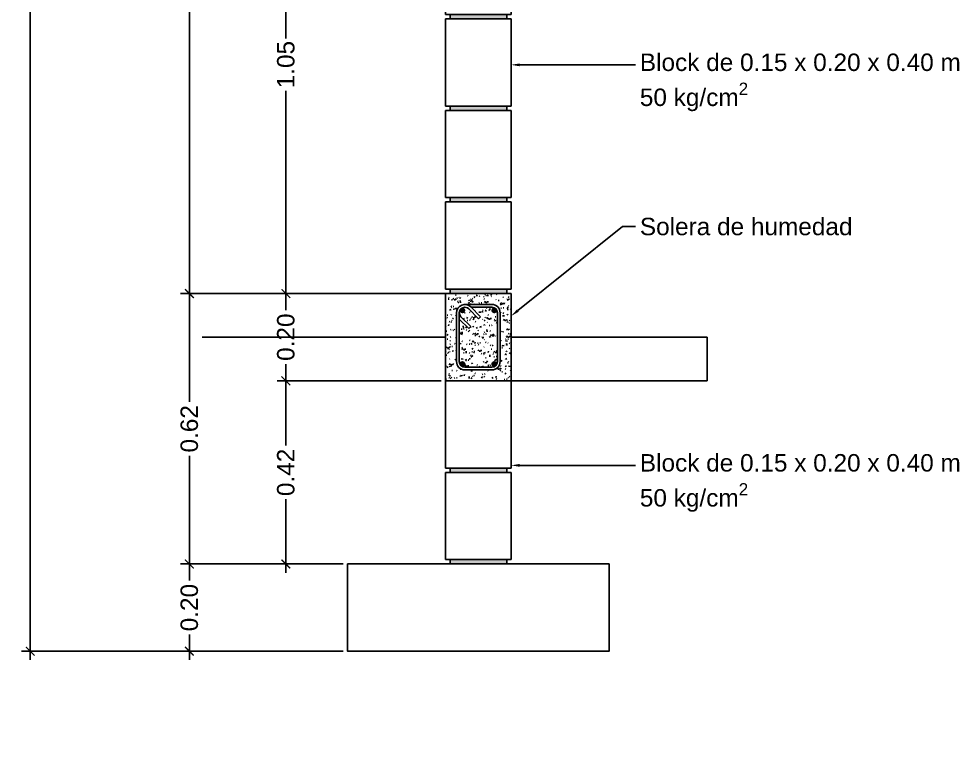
# Model space of a CAD drawing. Header units: metres. Extents: x 258817 to 259192, y 1878716 to 1878911.
# Drawn here: x 259182.444 to 259184.6, y 1878738.073 to 1878739.725 of the extents above; entities that cross this region are included whole.
import ezdxf
from ezdxf import colors
from ezdxf.entities.mleader import LeaderData, LeaderLine
from ezdxf.math import Vec2, Vec3

# ---------------------------------------------------------------- set-up
doc = ezdxf.new("R2010")
doc.units = ezdxf.units.M
doc.header["$MEASUREMENT"] = 0
doc.layers.add('0.1', color=1, linetype='Continuous', lineweight=9)
doc.layers.add('Vistas', color=7, linetype='Continuous')
doc.styles.get("Standard").update_dxf_attribs({"font": 'arial.ttf'})
doc.dimstyles.new('JPcotas20', dxfattribs={"dimtxt": 0.04, "dimasz": 0.02, "dimexe": 0.02, "dimexo": 0.01, "dimgap": 0.01, "dimtad": 0, "dimzin": 1, "dimdsep": 46, "dimtxsty": 'Standard', "dimblk": 'ARCHTICK', "dimcen": 2.5, "dimdle": 0.02, "dimclrd": 1, "dimclre": 1, "dimclrt": 2, "dimadec": 0, "dimazin": 0, "dimtfac": 1, "dimtmove": 1, "dimatfit": 2, "dimfxl": 1.25, "dimarcsym": 0})

# ---------------------------------------------------------------- blocks, each defined once
blk = doc.blocks.new('Bloque')
h = blk.add_hatch(color=256)
h.dxf.hatch_style = 1
h.paths.add_polyline_path([(-0.06500000000000128, 0.009999999999999787), (-0.06500000000000127, 8.673617379884035e-19), (0.06499999999999773, 0), (0.06499999999999773, 0.009999999999999787)])
for p, q in [((-0.07500000000000284, 0.009999999999999787), (-0.07500000000000284, 0.21)), ((-0.07500000000000284, 0.21), (0.07499999999999574, 0.21)), ((0.07499999999999929, 0.009999999999999787), (0.07499999999999574, 0.21)), ((-0.07500000000000284, 0.009999999999999787), (-0.06500000000000128, 0.009999999999999787)), ((-0.06500000000000128, 0.009999999999999787), (-0.06500000000000128, 0)), ((-0.06500000000000128, 0.009999999999999787), (0.06499999999999773, 0.009999999999999787)), ((-0.06500000000000128, 0), (0.06499999999999773, 0)), ((0.06499999999999773, 0), (0.06499999999999773, 0.009999999999999787)), ((0.06499999999999773, 0.009999999999999787), (0.07499999999999929, 0.009999999999999787))]:
    blk.add_line(p, q)
blk = doc.blocks.new('Solera Intermedia')
at = {"layer": 'Vistas'}
h = blk.add_hatch(dxfattribs=at)
h.set_pattern_fill('FP_1', color=256, scale=0.001, style=0, pattern_type=2)
h.set_pattern_definition([(49.99999999999999, (-27.03235714041512, 14.39042432792485), (0.03643649882390161, -0.003187713201625367), [0.00381, -0.04191]), (355, (-27.03235714041512, 14.39042432792485), (-0.007048450637260457, 0.03821172008185581), [0.003048, -0.033528]), (100.451, (-27.02932114040595, 14.39015832799487), (0.02938857289101913, 0.03502294419989923), [0.003238, -0.035618]), (46.184, (-27.03235714041512, 14.40058432798833), (0.05421605576489392, -0.008408366208599218), [0.005715, -0.062865]), (96.63599999999998, (-27.02783914041356, 14.39988332777284), (0.04748050142084204, 0.04948544265564791), [0.004856999999999998, -0.05342699999999998]), (351.184, (-27.03235714041512, 14.40058432798833), (0.04748105749519273, 0.04948459764551189), [0.004572000000000001, -0.050292]), (21, (-27.02727714041248, 14.39804432797246), (0.03032264590381153, -0.02045280194477181), [0.00381, -0.04191]), (326, (-27.02727714041248, 14.39804432797246), (0.01236069566969662, 0.0368378801040606), [0.003048, -0.033528]), (71.45100000000001, (-27.02475014040829, 14.39634032780305), (0.04268328529264974, 0.01638389433639848), [0.003238, -0.035618]), (37.50000000000001, (-27.03235714041512, 14.39042432792485), (0.0006180667407672544, 0.01691081956925676), [0.001676, -0.031445, 0.001676, -0.03236, -0.033655]), (37.50000000000001, (-27.03235714041512, 14.39042432792485), (0.0006180667407672544, 0.01691081956925676), [-0.06715800000000001, 0.001676, -0.031979]), (7.499999999999999, (-27.03235714041512, 14.39042432792485), (0.01336413812266817, 0.02003577892766457), [0.001676, -0.017729, 0.001676, -0.03068300000000001, -0.012827]), (7.499999999999999, (-27.03235714041512, 14.39042432792485), (0.01336413812266817, 0.02003577892766457), [-0.051765, 0.001676, -0.011151]), (327.5, (-27.04368614041596, 14.39042432792485), (0.02711815875975743, -0.001146058672403351), [0.001676, -0.011024, 0.001676, -0.037948, -0.05257800000000001]), (327.5, (-27.04368614041596, 14.39042432792485), (0.02711815875975743, -0.001146058672403351), [-0.052324, 0.001676, -0.050902]), (317.5, (-27.04876614041859, 14.39042432792485), (0.0296257896324425, 0.005085069680374332), [0.001676, -0.014834, 0.001676, -0.024638, -0.037338]), (317.5, (-27.04876614041859, 14.39042432792485), (0.0296257896324425, 0.005085069680374332), [-0.042824, 0.001676, -0.035662])])
h.paths.add_polyline_path([(-0.07500000001164153, 0), (0.07500000001164153, 0), (0.07500000001164153, 0.1999999999534339), (-0.07500000001164153, 0.1999999999534339), (-0.07500000001164153, 0.03911949717439711)])
h.paths.add_polyline_path([(-0.02196974388789386, 0.02499999990686774), (-0.0309500000148546, 0.02499999990686774), (-0.03588050280814059, 0.0256491128820926), (-0.04047500001615845, 0.02755221608094871), (-0.04442038419074379, 0.03057961585000157), (-0.04744778393069282, 0.03452500002458692), (-0.04935088698402978, 0.03911949717439711), (-0.04999999998835847, 0.04404999990947545), (-0.04999999998835847, 0.1559500000439584), (-0.04935088698402978, 0.1608805027790368), (-0.04744778393069282, 0.165474999928847), (-0.04442038419074379, 0.1694203841034323), (-0.04047500001615845, 0.1724477838724852), (-0.03588050280814059, 0.1743508868385106), (-0.0309500000148546, 0.1750000000465661), (0.03094999998575076, 0.1750000000465661), (0.03588050280814059, 0.1743508868385106), (0.04047499998705462, 0.1724477838724852), (0.04442038419074379, 0.1694203841034323), (0.04744778393069282, 0.165474999928847), (0.04935088698402978, 0.1608805027790368), (0.04999999998835847, 0.1559500000439584), (0.04999999998835847, 0.04404999990947545), (0.04935088698402978, 0.03911949717439711), (0.04744778393069282, 0.03452500002458692), (0.04442038419074379, 0.03057961585000157), (0.04047499998705462, 0.02755221608094871), (0.03588050280814059, 0.0256491128820926), (0.03094999998575076, 0.02499999990686774), (0.004971024492988363, 0.02499999990686774)])
h.paths.add_polyline_path([(-0.01747961580986157, 0.03135000006295741), (0.03094999998575076, 0.03135000006295741), (0.03423700187704526, 0.03178274189122021), (0.03729999999632128, 0.03305147727951407), (0.0399302561127115, 0.0350697438698262), (0.04194852261571214, 0.03769999998621643), (0.043217258004006, 0.0407629981637001), (0.04365000000689179, 0.04404999990947545), (0.04365000000689179, 0.1559500000439584), (0.043217258004006, 0.1592370017897338), (0.04194852261571214, 0.1622999999672174), (0.0399302561127115, 0.1649302560836077), (0.03729999999632128, 0.1669485226739198), (0.03423700187704526, 0.1682172580622137), (0.03094999998575076, 0.1686499998904765), (-0.01670923162600957, 0.1686499998904765), (0.004971024492988363, 0.1469697437714785), (0.0004808964149560779, 0.1424796157516539), (-0.02196974388789386, 0.1649302560836077), (-0.02460000000428408, 0.1669485226739198), (-0.0276629981235601, 0.1682172580622137), (-0.0309500000148546, 0.1686499998904765), (-0.03423700187704526, 0.1682172580622137), (-0.03729999999632128, 0.1669485226739198), (-0.0399302561127115, 0.1649302560836077), (-0.04194852261571214, 0.1622999999672174), (-0.043217258004006, 0.1592370017897338), (-0.04365000000689179, 0.1559500000439584), (-0.043217258004006, 0.1526629980653524), (-0.04194852261571214, 0.1495999998878688), (-0.0399302561127115, 0.1469697437714785), (-0.01747961580986157, 0.1245191034395248), (-0.02196974388789386, 0.1200289754197001), (-0.04365000000689179, 0.1417092315386981), (-0.04365000000689179, 0.04404999990947545), (-0.043217258004006, 0.0407629981637001), (-0.04194852261571214, 0.03769999998621643), (-0.0399302561127115, 0.0350697438698262), (-0.03729999999632128, 0.03305147727951407), (-0.03423700187704526, 0.03178274189122021), (-0.0309500000148546, 0.03135000006295741), (-0.02196974388789386, 0.03135000006295741)])
h = blk.add_hatch(color=256, dxfattribs=at)
edge = h.paths.add_edge_path()
edge.add_arc((-0.03656266006873921, 0.1615626600105315), 0.004762499999998909, 0, 360)
for points in [[(-0.03656266006873921, 0.156800159951672), (-0.03398785818717442, 0.1575561901554465), (-0.03223053770489059, 0.1595842461101711), (-0.03184863546630368, 0.1622404344379902), (-0.03296340274391696, 0.164681434398517), (-0.03522090878686868, 0.1661322452127934), (-0.03790441137971357, 0.1661322452127934), (-0.04016191742266528, 0.164681434398517), (-0.04127668470027857, 0.1622404344379902), (-0.04089478246169165, 0.1595842461101711), (-0.03913746197940782, 0.1575561901554465)], [(0.03724043449619785, 0.1568486355245113), (0.03968143431120552, 0.1579634028021246), (0.0411322453583125, 0.1602209086995572), (0.0411322453583125, 0.1629044113215059), (0.03968143431120552, 0.1651619174517691), (0.03724043449619785, 0.1662766847293824), (0.03458424608106725, 0.165894782403484), (0.0325561901263427, 0.1641374619212002), (0.03180016006808728, 0.1615626600105315), (0.0325561901263427, 0.1589878580998629), (0.03458424608106725, 0.1572305376175791)], [(0.03588488567038439, 0.03372331522405148), (0.03854107408551499, 0.03410521754994988), (0.04056913001113571, 0.03586253803223372), (0.04132516006939113, 0.03843733994290233), (0.04056913001113571, 0.04101214185357094), (0.03854107408551499, 0.04276946233585477), (0.03588488567038439, 0.04315136442892253), (0.03344388582627289, 0.04203659715130925), (0.03199307477916591, 0.03977909125387669), (0.03199307477916591, 0.03709558863192797), (0.03344388582627289, 0.03483808250166476)], [(-0.03656266006873921, 0.03367483988404274), (-0.03398785818717442, 0.03443086985498667), (-0.03223053770489059, 0.03645892580971122), (-0.03184863546630368, 0.03911511437036097), (-0.03296340274391696, 0.04155611409805715), (-0.03522090878686868, 0.04300692514516413), (-0.03790441137971357, 0.04300692514516413), (-0.04016191742266528, 0.04155611409805715), (-0.04127668470027857, 0.03911511437036097), (-0.04089478246169165, 0.03645892580971122), (-0.03913746197940782, 0.03443086985498667)]]:
    blk.add_hatch(color=256, dxfattribs=at).paths.add_polyline_path(points)
h = blk.add_hatch(color=256, dxfattribs=at)
edge = h.paths.add_edge_path()
edge.add_arc((0.03656266006873921, 0.1615626600105315), 0.004762500000000728, 0, 360)
h = blk.add_hatch(color=256, dxfattribs=at)
edge = h.paths.add_edge_path()
edge.add_arc((-0.03656266006873921, 0.03843733994290233), 0.004762499999998909, 0, 360)
h = blk.add_hatch(color=256, dxfattribs=at)
edge = h.paths.add_edge_path()
edge.add_arc((0.03656266006873921, 0.03843733994290233), 0.004762499999998909, 0, 360)
for p, q in [((0.07500000001164153, 0.1999999999534339), (-0.07500000001164153, 0.1999999999534339)), ((-0.07500000001164153, 0.1999999999534339), (-0.07500000001164153, 0)), ((0.07500000001164153, 0), (0.07500000001164153, 0.1999999999534339)), ((0.03094999998575076, 0.1750000000465661), (-0.0309500000148546, 0.1750000000465661)), ((-0.04999999998835847, 0.1559500000439584), (-0.04999999998835847, 0.04404999990947545)), ((-0.04365000000689179, 0.1559500000439584), (-0.04365000000689179, 0.04404999990947545)), ((-0.04016191742266528, 0.164681434398517), (-0.04127668470027857, 0.1622404344379902)), ((-0.04127668470027857, 0.1622404344379902), (-0.04089478246169165, 0.1595842461101711)), ((-0.04089478246169165, 0.1595842461101711), (-0.03913746197940782, 0.1575561901554465)), ((-0.03790441137971357, 0.1661322452127934), (-0.04016191742266528, 0.164681434398517)), ((-0.03913746197940782, 0.1575561901554465), (-0.03656266006873921, 0.156800159951672)), ((-0.03522090878686868, 0.1661322452127934), (-0.03790441137971357, 0.1661322452127934)), ((-0.03656266006873921, 0.156800159951672), (-0.03398785818717442, 0.1575561901554465)), ((-0.03296340274391696, 0.164681434398517), (-0.03522090878686868, 0.1661322452127934)), ((-0.03398785818717442, 0.1575561901554465), (-0.03223053770489059, 0.1595842461101711)), ((-0.03184863546630368, 0.1622404344379902), (-0.03296340274391696, 0.164681434398517)), ((-0.03223053770489059, 0.1595842461101711), (-0.03184863546630368, 0.1622404344379902)), ((0.0004808964149560779, 0.1424796157516539), (-0.02196974388789386, 0.1649302560836077)), ((0.004971024492988363, 0.1469697437714785), (-0.01747961580986157, 0.1694203841034323)), ((0.03094999998575076, 0.1686499998904765), (-0.01670923162600957, 0.1686499998904765)), ((0.0325561901263427, 0.1641374619212002), (0.03180016006808728, 0.1615626600105315)), ((0.03180016006808728, 0.1615626600105315), (0.0325561901263427, 0.1589878580998629)), ((0.03458424608106725, 0.165894782403484), (0.0325561901263427, 0.1641374619212002)), ((0.0325561901263427, 0.1589878580998629), (0.03458424608106725, 0.1572305376175791)), ((0.03724043449619785, 0.1662766847293824), (0.03458424608106725, 0.165894782403484)), ((0.03458424608106725, 0.1572305376175791), (0.03724043449619785, 0.1568486355245113)), ((0.03968143431120552, 0.1651619174517691), (0.03724043449619785, 0.1662766847293824)), ((0.03724043449619785, 0.1568486355245113), (0.03968143431120552, 0.1579634028021246)), ((0.0411322453583125, 0.1629044113215059), (0.03968143431120552, 0.1651619174517691)), ((0.03968143431120552, 0.1579634028021246), (0.0411322453583125, 0.1602209086995572)), ((0.0411322453583125, 0.1602209086995572), (0.0411322453583125, 0.1629044113215059)), ((0.04365000000689179, 0.04404999990947545), (0.04365000000689179, 0.1559500000439584)), ((0.04999999998835847, 0.04404999990947545), (0.04999999998835847, 0.1559500000439584)), ((-0.04365000000689179, 0.1417092315386981), (-0.02196974388789386, 0.1200289754197001)), ((-0.0399302561127115, 0.1469697437714785), (-0.01747961580986157, 0.1245191034395248)), ((0.004971024492988363, 0.1469697437714785), (0.0004808964149560779, 0.1424796157516539)), ((-0.02196974388789386, 0.1200289754197001), (-0.01747961580986157, 0.1245191034395248)), ((0.03588488567038439, 0.04315136442892253), (0.03344388582627289, 0.04203659715130925)), ((0.03854107408551499, 0.04276946233585477), (0.03588488567038439, 0.04315136442892253)), ((-0.04016191742266528, 0.04155611409805715), (-0.04127668470027857, 0.03911511437036097)), ((-0.04127668470027857, 0.03911511437036097), (-0.04089478246169165, 0.03645892580971122)), ((-0.04089478246169165, 0.03645892580971122), (-0.03913746197940782, 0.03443086985498667)), ((-0.03790441137971357, 0.04300692514516413), (-0.04016191742266528, 0.04155611409805715)), ((-0.03913746197940782, 0.03443086985498667), (-0.03656266006873921, 0.03367483988404274)), ((-0.03522090878686868, 0.04300692514516413), (-0.03790441137971357, 0.04300692514516413)), ((-0.03656266006873921, 0.03367483988404274), (-0.03398785818717442, 0.03443086985498667)), ((-0.03296340274391696, 0.04155611409805715), (-0.03522090878686868, 0.04300692514516413)), ((-0.03398785818717442, 0.03443086985498667), (-0.03223053770489059, 0.03645892580971122)), ((-0.03184863546630368, 0.03911511437036097), (-0.03296340274391696, 0.04155611409805715)), ((-0.03223053770489059, 0.03645892580971122), (-0.03184863546630368, 0.03911511437036097)), ((-0.0309500000148546, 0.03135000006295741), (0.03094999998575076, 0.03135000006295741)), ((-0.0309500000148546, 0.02499999990686774), (0.03094999998575076, 0.02499999990686774)), ((0.03344388582627289, 0.04203659715130925), (0.03199307477916591, 0.03977909125387669)), ((0.03199307477916591, 0.03977909125387669), (0.03199307477916591, 0.03709558863192797)), ((0.03199307477916591, 0.03709558863192797), (0.03344388582627289, 0.03483808250166476)), ((0.03344388582627289, 0.03483808250166476), (0.03588488567038439, 0.03372331522405148)), ((0.03588488567038439, 0.03372331522405148), (0.03854107408551499, 0.03410521754994988)), ((0.04056913001113571, 0.04101214185357094), (0.03854107408551499, 0.04276946233585477)), ((0.03854107408551499, 0.03410521754994988), (0.04056913001113571, 0.03586253803223372)), ((0.04132516006939113, 0.03843733994290233), (0.04056913001113571, 0.04101214185357094)), ((0.04056913001113571, 0.03586253803223372), (0.04132516006939113, 0.03843733994290233)), ((-0.07500000001164153, 0), (0.07500000001164153, 0))]:
    blk.add_line(p, q, dxfattribs=at)
for centre, radius in [((-0.03656266006873921, 0.1615626600105315), 0.004762499999998909), ((0.03656266006873921, 0.1615626600105315), 0.004762500000000728), ((-0.03656266006873921, 0.03843733994290233), 0.004762499999998909), ((0.03656266006873921, 0.03843733994290233), 0.004762499999998909)]:
    blk.add_circle(centre, radius, dxfattribs=at)
for centre, radius, start, end in [((-0.0309500000148546, 0.1559500000439584), 0.01904999999999974, 44.99999528352232, 180), ((0.03094999998575076, 0.1559500000439584), 0.01904999999999927, 0, 90), ((-0.0309500000148546, 0.1559500000439584), 0.01269999999999854, 44.99999528352232, 180), ((-0.0309500000148546, 0.1559500000439584), 0.01270000000000073, 180, 224.9999952835223), ((0.03094999998575076, 0.1559500000439584), 0.01270000000000437, 0, 90), ((-0.0309500000148546, 0.04404999990947545), 0.01905000000000109, 180, 270), ((-0.0309500000148546, 0.04404999990947545), 0.012699999999998, 180, 270), ((0.03094999998575076, 0.04404999990947545), 0.01269999999999618, 270, 0), ((0.03094999998575076, 0.04404999990947545), 0.01904999999999927, 270, 0)]:
    blk.add_arc(centre, radius, start, end, dxfattribs=at)
blk = doc.blocks.new('_ArchTick')
at = {"color": 0, "linetype": 'ByBlock', "const_width": 0.15}
blk.add_lwpolyline([(-0.5, -0.5), (0.5, 0.5)], dxfattribs=at)
blk = doc.blocks.new('*D323')
at = {"layer": 'Defpoints', "color": 0, "transparency": 16777216}
for p in [(259182.8349346717, 1878738.47452228), (259183.197712462, 1878738.47452228), (259183.197712462, 1878738.274522279)]:
    blk.add_point(p, dxfattribs=at)
at = {"layer": 'Vistas', "color": 1, "lineweight": -2, "transparency": 16777216}
for p, q in [((259182.8349346717, 1878738.49452228), (259182.8349346717, 1878738.436404953)), ((259183.187712462, 1878738.47452228), (259182.8149346717, 1878738.47452228)), ((259182.8349346717, 1878738.254522279), (259182.8349346717, 1878738.312639605)), ((259183.187712462, 1878738.274522279), (259182.8149346717, 1878738.274522279))]:
    blk.add_line(p, q, dxfattribs=at)
at = {"layer": 'Vistas', "color": 1, "lineweight": -2, "transparency": 16777216, "xscale": 0.02, "yscale": 0.02, "zscale": 0.02}
for p, rotation in [((259182.8349346717, 1878738.47452228), 90), ((259182.8349346717, 1878738.274522279), 270)]:
    blk.add_blockref('_ArchTick', p, dxfattribs=dict(at, rotation=rotation))
at = {"layer": 'Vistas', "color": 2, "transparency": 16777216, "insert": (259182.8349346721, 1878738.374522279), "char_height": 0.04, "attachment_point": 5, "rotation": 90}
blk.add_mtext('0.20', dxfattribs=at)
blk = doc.blocks.new('*D331')
at = {"layer": 'Defpoints', "color": 0, "transparency": 16777216}
for p in [(259182.4700031244, 1878741.584522279), (259183.1977124621, 1878741.584522279), (259183.197712462, 1878738.274522279)]:
    blk.add_point(p, dxfattribs=at)
at = {"layer": 'Vistas', "color": 1, "lineweight": -2, "transparency": 16777216}
for p, q in [((259182.4700031244, 1878741.604522279), (259182.4700031244, 1878739.987598678)), ((259183.1877124621, 1878741.584522279), (259182.4500031244, 1878741.584522279)), ((259182.4700031244, 1878738.254522279), (259182.4700031244, 1878739.871445881)), ((259183.187712462, 1878738.274522279), (259182.4500031244, 1878738.274522279))]:
    blk.add_line(p, q, dxfattribs=at)
at = {"layer": 'Vistas', "color": 1, "lineweight": -2, "transparency": 16777216, "xscale": 0.02, "yscale": 0.02, "zscale": 0.02}
for p, rotation in [((259182.4700031244, 1878741.584522279), 90), ((259182.4700031244, 1878738.274522279), 270)]:
    blk.add_blockref('_ArchTick', p, dxfattribs=dict(at, rotation=rotation))
at = {"layer": 'Vistas', "color": 2, "transparency": 16777216, "insert": (259182.4700031249, 1878739.929522279), "char_height": 0.04, "attachment_point": 5, "rotation": 90}
blk.add_mtext('3.31', dxfattribs=at)
blk = doc.blocks.new('*D332')
at = {"layer": 'Defpoints', "color": 0, "transparency": 16777216}
for p in [(259182.8349346721, 1878739.09452228), (259183.422712462, 1878739.09452228), (259183.197712462, 1878738.47452228)]:
    blk.add_point(p, dxfattribs=at)
at = {"layer": 'Vistas', "color": 1, "lineweight": -2, "transparency": 16777216}
for p, q in [((259182.8349346721, 1878739.11452228), (259182.8349346721, 1878738.846268528)), ((259183.412712462, 1878739.09452228), (259182.8149346721, 1878739.09452228)), ((259182.8349346721, 1878738.45452228), (259182.8349346721, 1878738.722776032)), ((259183.187712462, 1878738.47452228), (259182.8149346721, 1878738.47452228))]:
    blk.add_line(p, q, dxfattribs=at)
at = {"layer": 'Vistas', "color": 1, "lineweight": -2, "transparency": 16777216, "xscale": 0.02, "yscale": 0.02, "zscale": 0.02}
for p, rotation in [((259182.8349346721, 1878739.09452228), 90), ((259182.8349346721, 1878738.47452228), 270)]:
    blk.add_blockref('_ArchTick', p, dxfattribs=dict(at, rotation=rotation))
at = {"layer": 'Vistas', "color": 2, "transparency": 16777216, "insert": (259182.8349346726, 1878738.78452228), "char_height": 0.04, "attachment_point": 5, "rotation": 90}
blk.add_mtext('0.62', dxfattribs=at)
blk = doc.blocks.new('*D333')
at = {"layer": 'Defpoints', "color": 0, "transparency": 16777216}
for p in [(259182.834934672, 1878741.484522279), (259183.1977124621, 1878741.484522279), (259183.197712462, 1878739.09452228)]:
    blk.add_point(p, dxfattribs=at)
at = {"layer": 'Vistas', "color": 1, "lineweight": -2, "transparency": 16777216}
for p, q in [((259182.834934672, 1878741.504522279), (259182.834934672, 1878740.351855158)), ((259183.1877124621, 1878741.484522279), (259182.814934672, 1878741.484522279)), ((259182.834934672, 1878739.07452228), (259182.834934672, 1878740.227189401)), ((259183.187712462, 1878739.09452228), (259182.814934672, 1878739.09452228))]:
    blk.add_line(p, q, dxfattribs=at)
at = {"layer": 'Vistas', "color": 1, "lineweight": -2, "transparency": 16777216, "xscale": 0.02, "yscale": 0.02, "zscale": 0.02}
for p, rotation in [((259182.834934672, 1878741.484522279), 90), ((259182.834934672, 1878739.09452228), 270)]:
    blk.add_blockref('_ArchTick', p, dxfattribs=dict(at, rotation=rotation))
at = {"layer": 'Vistas', "color": 2, "transparency": 16777216, "insert": (259182.8349346725, 1878740.289522279), "char_height": 0.04, "attachment_point": 5, "rotation": 90}
blk.add_mtext('2.39', dxfattribs=at)
blk = doc.blocks.new('*D334')
at = {"layer": 'Defpoints', "color": 0, "transparency": 16777216}
for p in [(259183.0561902819, 1878738.89452228), (259183.422712462, 1878738.89452228), (259183.197712462, 1878738.474522281)]:
    blk.add_point(p, dxfattribs=at)
at = {"layer": 'Vistas', "color": 1, "lineweight": -2, "transparency": 16777216}
for p, q in [((259183.0561902819, 1878738.91452228), (259183.0561902819, 1878738.746268529)), ((259183.412712462, 1878738.89452228), (259183.0361902819, 1878738.89452228)), ((259183.0561902819, 1878738.45452228), (259183.0561902819, 1878738.622776032)), ((259183.187712462, 1878738.474522281), (259183.0361902819, 1878738.474522281))]:
    blk.add_line(p, q, dxfattribs=at)
at = {"layer": 'Vistas', "color": 1, "lineweight": -2, "transparency": 16777216, "xscale": 0.02, "yscale": 0.02, "zscale": 0.02}
for p, rotation in [((259183.0561902819, 1878738.89452228), 90), ((259183.0561902819, 1878738.474522281), 270)]:
    blk.add_blockref('_ArchTick', p, dxfattribs=dict(at, rotation=rotation))
at = {"layer": 'Vistas', "color": 2, "transparency": 16777216, "insert": (259183.0561902824, 1878738.68452228), "char_height": 0.04, "attachment_point": 5, "rotation": 90}
blk.add_mtext('0.42', dxfattribs=at)
blk = doc.blocks.new('*D346')
at = {"layer": 'Defpoints', "color": 0, "transparency": 16777216}
for p in [(259183.056190282, 1878739.09452228), (259183.422712462, 1878739.09452228), (259183.422712462, 1878738.89452228)]:
    blk.add_point(p, dxfattribs=at)
at = {"layer": 'Vistas', "color": 1, "lineweight": -2, "transparency": 16777216}
for p, q in [((259183.056190282, 1878739.11452228), (259183.056190282, 1878739.056404955)), ((259183.412712462, 1878739.09452228), (259183.0361902821, 1878739.09452228)), ((259183.056190282, 1878738.87452228), (259183.056190282, 1878738.932639607)), ((259183.412712462, 1878738.89452228), (259183.0361902821, 1878738.89452228))]:
    blk.add_line(p, q, dxfattribs=at)
at = {"layer": 'Vistas', "color": 1, "lineweight": -2, "transparency": 16777216, "xscale": 0.02, "yscale": 0.02, "zscale": 0.02}
for p, rotation in [((259183.056190282, 1878739.09452228), 90), ((259183.056190282, 1878738.89452228), 270)]:
    blk.add_blockref('_ArchTick', p, dxfattribs=dict(at, rotation=rotation))
at = {"layer": 'Vistas', "color": 2, "transparency": 16777216, "insert": (259183.0561902825, 1878738.99452228), "char_height": 0.04, "attachment_point": 5, "rotation": 90}
blk.add_mtext('0.20', dxfattribs=at)
blk = doc.blocks.new('*D347')
at = {"layer": 'Defpoints', "color": 0, "transparency": 16777216}
for p in [(259183.0561902823, 1878740.14452228), (259183.422712462, 1878740.14452228), (259183.422712462, 1878739.09452228)]:
    blk.add_point(p, dxfattribs=at)
at = {"layer": 'Vistas', "color": 1, "lineweight": -2, "transparency": 16777216}
for p, q in [((259183.0561902823, 1878740.16452228), (259183.0561902823, 1878739.679740561)), ((259183.412712462, 1878740.14452228), (259183.0361902823, 1878740.14452228)), ((259183.0561902823, 1878739.07452228), (259183.0561902823, 1878739.559303999)), ((259183.412712462, 1878739.09452228), (259183.0361902823, 1878739.09452228))]:
    blk.add_line(p, q, dxfattribs=at)
at = {"layer": 'Vistas', "color": 1, "lineweight": -2, "transparency": 16777216, "xscale": 0.02, "yscale": 0.02, "zscale": 0.02}
for p, rotation in [((259183.0561902823, 1878740.14452228), 90), ((259183.0561902823, 1878739.09452228), 270)]:
    blk.add_blockref('_ArchTick', p, dxfattribs=dict(at, rotation=rotation))
at = {"layer": 'Vistas', "color": 2, "transparency": 16777216, "insert": (259183.0561902827, 1878739.61952228), "char_height": 0.04, "attachment_point": 5, "rotation": 90}
blk.add_mtext('1.05', dxfattribs=at)

msp = doc.modelspace()

# ---------------------------------------------------------------- linework, layer by layer
for p, q in [((259183.4227124619, 1878739.094522279), (259182.8641894278, 1878739.094522279)), ((259182.8641894278, 1878738.994522279), (259183.4227124619, 1878738.994522279)), ((259183.5727124619, 1878738.994522279), (259184.0227124619, 1878738.994522279)), ((259184.0227124619, 1878738.994522279), (259184.0227124619, 1878738.894522279)), ((259184.0227124619, 1878738.894522279), (259183.5727124619, 1878738.894522279))]:
    msp.add_line(p, q)
msp.add_lwpolyline([(259183.1977124619, 1878738.474522279), (259183.1977124619, 1878738.274522279), (259183.7977124619, 1878738.274522279), (259183.7977124619, 1878738.474522279), (259183.4977124619, 1878738.474522279)], close=True)

# ---------------------------------------------------------------- block references
for name, p in [('Bloque', (259183.4977124619, 1878739.724522279)), ('Bloque', (259183.4977124619, 1878739.514522279)), ('Bloque', (259183.4977124619, 1878739.304522279)), ('Bloque', (259183.4977124619, 1878739.094522279)), ('Solera Intermedia', (259183.4977124619, 1878738.89452228)), ('Bloque', (259183.4977124619, 1878738.684522279)), ('Bloque', (259183.4977124619, 1878738.474522279))]:
    msp.add_blockref(name, p)

# ---------------------------------------------------------------- dimensions: what is measured, and where the dimension line sits
at = {"layer": 'Vistas'}
for base, p1, p2, picture, middle in [((259182.4700031244, 1878741.584522279), (259183.1977124619, 1878738.274522278), (259183.197712462, 1878741.584522279), '*D331', (259182.4700031249, 1878739.929522279)), ((259182.834934672, 1878741.484522279), (259183.1977124619, 1878739.094522279), (259183.197712462, 1878741.484522278), '*D333', (259182.8349346725, 1878740.289522279)), ((259183.0561902823, 1878740.14452228), (259183.4227124619, 1878739.094522279), (259183.4227124619, 1878740.144522279), '*D347', (259183.0561902827, 1878739.61952228)), ((259182.8349346721, 1878739.09452228), (259183.1977124619, 1878738.474522279), (259183.4227124619, 1878739.094522279), '*D332', (259182.8349346726, 1878738.78452228)), ((259183.056190282, 1878739.09452228), (259183.4227124619, 1878738.89452228), (259183.4227124619, 1878739.094522279), '*D346', (259183.0561902825, 1878738.99452228)), ((259183.0561902819, 1878738.89452228), (259183.1977124619, 1878738.47452228), (259183.4227124619, 1878738.89452228), '*D334', (259183.0561902824, 1878738.68452228)), ((259182.8349346717, 1878738.47452228), (259183.1977124619, 1878738.274522278), (259183.1977124619, 1878738.474522279), '*D323', (259182.8349346721, 1878738.374522279))]:
    dim = msp.add_linear_dim(base=base, p1=p1, p2=p2, angle=90, dimstyle='JPcotas20', dxfattribs=at)
    dim.commit()
    dim.dimension.update_dxf_attribs({"geometry": picture, "text_midpoint": middle})

# ---------------------------------------------------------------- leaders
at = {"layer": '0.1'}
ml = msp.add_multileader_mtext('Standard', dxfattribs=at)
ml.set_content('\\A1;Block de 0.15 x 0.20 x 0.40 m\\P50 kg/cm{\\H0.7x;\\S2^ ;}', color=2)
ml.set_leader_properties()
ml.build(insert=Vec2(0, 0))
ml.multileader.update_dxf_attribs({"dogleg_length": 0.03, "arrow_head_size": 0.02})
ctx = ml.context
ctx.base_point, ctx.char_height, ctx.arrow_head_size, ctx.landing_gap_size, ctx.plane_origin = Vec3(259183.8580931029, 1878739.618993161), 0.04, 0.02, 0.01, Vec3(259183.5727124619, 1878739.618993161)
notes = []
notes.append((ctx, [(0, (1, 1, 0), (259183.8280931029, 1878739.618993161), (1, 0), 0.03, [(0, [(259183.5727124619, 1878739.618993161)], 0, [])])]))
ctx.mtext.insert, ctx.mtext.flow_direction = Vec3(259183.8680931029, 1878739.644873106), 5
ml = msp.add_multileader_mtext('Standard', dxfattribs=at)
ml.set_content('\\A1;Solera de humedad', color=2)
ml.set_leader_properties()
ml.build(insert=Vec2(0, 0))
ml.multileader.update_dxf_attribs({"dogleg_length": 0.03, "arrow_head_size": 0.02})
ctx = ml.context
ctx.base_point, ctx.char_height, ctx.arrow_head_size, ctx.landing_gap_size, ctx.plane_origin = Vec3(259183.8580931029, 1878739.248001167), 0.04, 0.02, 0.01, Vec3(259183.5727124619, 1878739.248001167)
notes.append((ctx, [(0, (1, 1, 0), (259183.8280931029, 1878739.248001167), (1, 0), 0.03, [(0, [(259183.5727124619, 1878739.042919426)], 0, [])])]))
ctx.mtext.insert, ctx.mtext.flow_direction = Vec3(259183.8680931029, 1878739.268342231), 5
ml = msp.add_multileader_mtext('Standard', dxfattribs=at)
ml.set_content('\\A1;Block de 0.15 x 0.20 x 0.40 m\\P50 kg/cm{\\H0.7x;\\S2^ ;}', color=2)
ml.set_leader_properties()
ml.build(insert=Vec2(0, 0))
ml.multileader.update_dxf_attribs({"dogleg_length": 0.03, "arrow_head_size": 0.02})
ctx = ml.context
ctx.base_point, ctx.char_height, ctx.arrow_head_size, ctx.landing_gap_size, ctx.plane_origin = Vec3(259183.8580931029, 1878738.700640799), 0.04, 0.02, 0.01, Vec3(259183.5727124619, 1878738.700640799)
notes.append((ctx, [(0, (1, 1, 0), (259183.8280931029, 1878738.700640799), (1, 0), 0.03, [(0, [(259183.5727124619, 1878738.700640799)], 0, [])])]))
ctx.mtext.insert, ctx.mtext.flow_direction = Vec3(259183.8680931029, 1878738.726520745), 5
for ctx, leaders in notes:
    for number, flags, end, landing, length, lines in leaders:
        leader = LeaderData()
        leader.index, (leader.has_last_leader_line, leader.has_dogleg_vector, leader.attachment_direction) = number, flags
        leader.last_leader_point, leader.dogleg_vector, leader.dogleg_length = Vec3(end), Vec3(landing), length
        for number, points, colour, breaks in lines:
            line = LeaderLine()
            line.index, line.vertices, line.color, line.breaks = number, Vec3.list(points), colors.encode_raw_color(colour), breaks
            leader.lines.append(line)
        ctx.leaders.append(leader)

doc.saveas('drawing.dxf')
